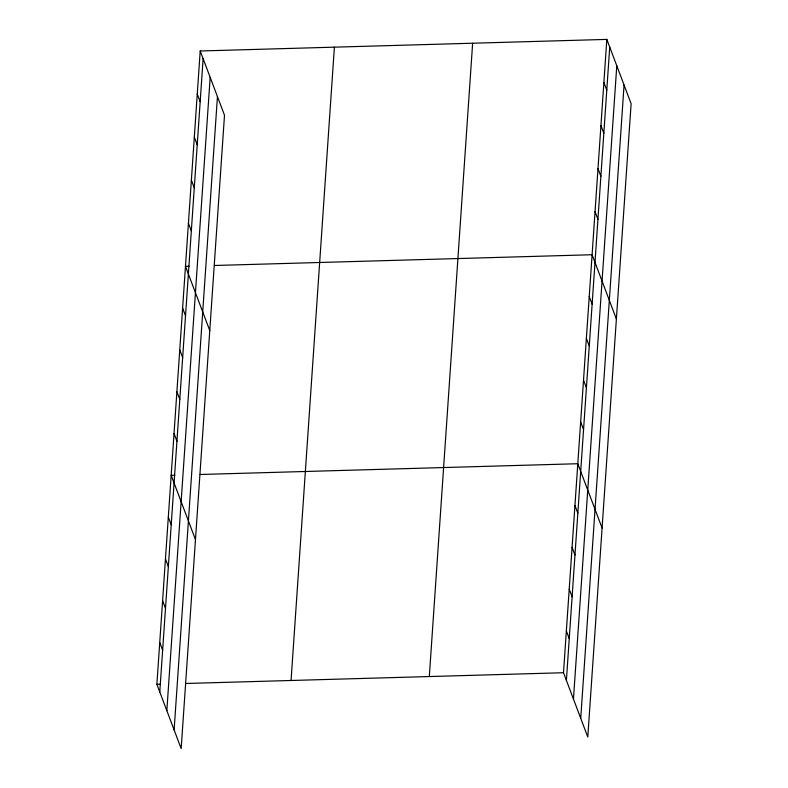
<?xml version="1.0" encoding="UTF-8"?>
<svg xmlns="http://www.w3.org/2000/svg" width="788" height="788" viewBox="0 0 788 788"><rect width="100%" height="100%" fill="white"/><g stroke="black" fill="none" stroke-linecap="round" stroke-linejoin="round"><path stroke-width="1.18" d="M200.211 50.984L224.501 115.275L181.171 748.6L156.881 684.299L200.211 50.984L606.829 39.4L631.119 103.701L587.789 737.016L563.499 672.725L606.829 39.4M159.777 691.982L203.117 58.667M166.839 710.668L210.169 77.342M174.118 729.915L217.449 96.589M291.058 680.477L334.398 47.162M429.312 676.547L472.642 43.222M566.395 680.408L609.725 47.083M573.457 699.084L616.787 65.768M580.726 718.341L624.066 85.015M189.1 266.206L185.476 266.314L209.775 330.605M214.494 265.487L592.093 254.731L616.393 319.032M174.808 475.203L171.173 475.302L195.473 539.603M200.191 474.484L577.791 463.728L602.091 528.019M156.881 684.299L160.506 684.201M185.889 683.482L563.499 672.725M603.884 82.464L606.78 90.147M600.929 125.528L603.835 133.211M597.984 168.602L600.889 176.276M595.038 211.667L597.944 219.35M589.237 296.524L592.133 304.207M586.37 338.328L589.276 346.011M583.514 380.131L586.42 387.814M580.658 421.925L583.553 429.608M574.935 505.522L577.84 513.205M572.078 547.325L574.974 555.008M569.212 589.129L572.118 596.812M566.355 630.922L569.261 638.605M197.266 94.048L200.162 101.731M194.321 137.112L197.217 144.795M191.366 180.176L194.272 187.859M188.421 223.24L191.326 230.923M182.619 308.108L185.515 315.791M179.753 349.911L182.658 357.594M176.896 391.705L179.802 399.388M174.04 433.508L176.936 441.191M168.317 517.105L171.223 524.788M165.46 558.909L168.356 566.592M162.594 600.702L165.5 608.385M159.737 642.506L162.643 650.189"/></g></svg>
